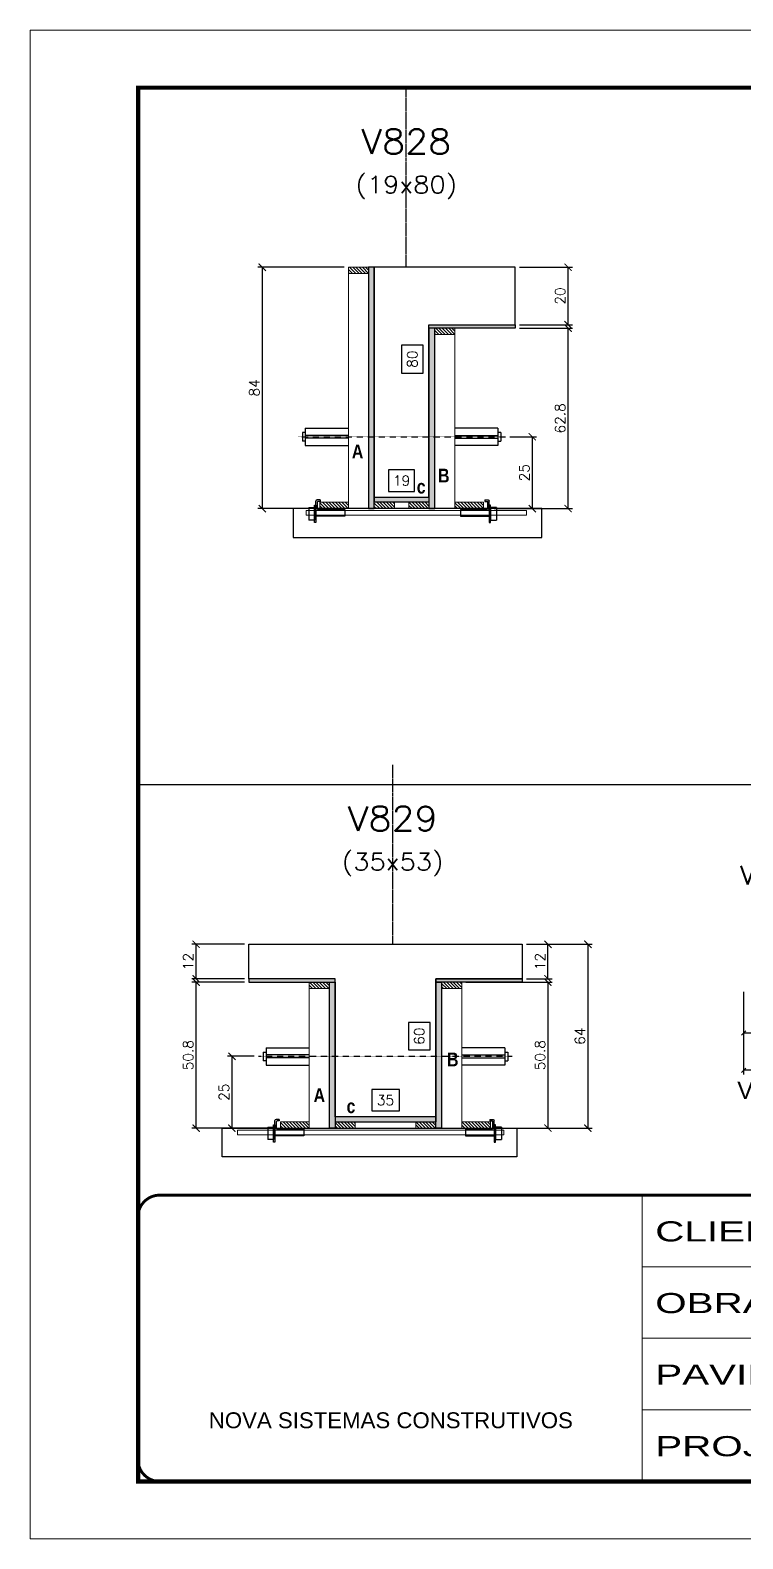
# Model space of a CAD drawing. Extents: x -20960 to -5926, y -2106 to 21915.
# Drawn here: x -7452 to -6956, y 11677 to 12727 of the extents above; entities that cross this region are included whole.
import ezdxf
from ezdxf.enums import TextEntityAlignment as Align

# ---------------------------------------------------------------- set-up
doc = ezdxf.new("R2010")
doc.units = 0
for name, pattern in [('CONTINUO', [0]), ('DASHED', [0.75, 0.5, -0.25]), ('HIDDEN', [0.375, 0.25, -0.125])]:
    doc.linetypes.add(name, pattern=pattern)
for name, color, linetype in [('5', 5, 'Continuous'), ('barrote', 251, 'Continuous'), ('COTA', 241, 'Continuous'), ('Cota Seção (2x)', 4, 'Continuous'), ('detalhes', 4, 'Continuous'), ('Painéis', 200, 'Continuous'), ('presilha', 1, 'Continuous'), ('TENSOR', 3, 'Continuous'), ('Texto de Titulo', 7, 'Continuous'), ('Texto Qtd Sarr', 242, 'Continuous')]:
    doc.layers.add(name, color=color, linetype=linetype)
for name, color, linetype, lineweight in [('CONCRETO', 251, 'Continuous', 25), ('Folhas', 255, 'Continuous', 9), ('Hachura', 251, 'Continuous', 9), ('Madeira', 126, 'Continuous', 18), ('SARRAFO DE PRESSAO', 251, 'DASHED', 9), ('SCO-___-LAJ', 2, 'Continuous', 0), ('Texto Seção', 7, 'Continuous', 15)]:
    doc.layers.add(name, color=color, linetype=linetype, lineweight=lineweight)
doc.styles.add('ARIAL', font='arial.ttf')
doc.styles.add('COTA TECNICA', font='techl___.ttf', dxfattribs={"height": 10})
doc.styles.add('REGUA-120', font='ROMANS.shx', dxfattribs={"height": 15})
doc.styles.add('Romans', font='romans.shx')
doc.styles.get("Standard").update_dxf_attribs({"font": 'arial.ttf'})
doc.styles.add('TECNICA', font='techb___.ttf', dxfattribs={"height": 10})
doc.styles.add('Tecnologia', font='')
doc.styles.get('Tecnologia').set_extended_font_data('Forgotten Futurist')
doc.dimstyles.new('Cota Seção (2x)', dxfattribs={"dimtxt": 7, "dimasz": 5, "dimexe": 3, "dimexo": 3, "dimgap": 2, "dimtad": 3, "dimdec": 1, "dimlfac": 0.5, "dimzin": 12, "dimdsep": 46, "dimtxsty": 'Romans', "dimblk": 'ARCHTICK', "dimcen": 0, "dimclrd": 4, "dimclre": 4, "dimclrt": 1, "dimadec": 1, "dimazin": 3, "dimtfac": 1, "dimtdec": 1, "dimtmove": 0, "dimatfit": 3, "dimldrblk": 'OBLIQUE', "dimfxl": 1, "dimtolj": 1, "dimtzin": 12, "dimarcsym": 0})
doc.dimstyles.new('Cota Seção interna', dxfattribs={"dimtxt": 7, "dimasz": 6, "dimexe": 0.18, "dimexo": 2, "dimgap": -4, "dimtad": 3, "dimdec": 1, "dimlfac": 0.5, "dimzin": 12, "dimdsep": 46, "dimtxsty": 'Romans', "dimblk": 'ARCHTICK', "dimcen": 0.09, "dimse1": 1, "dimse2": 1, "dimsd1": 1, "dimsd2": 1, "dimclrd": 180, "dimclre": 5, "dimclrt": 1, "dimadec": 0, "dimazin": 3, "dimtfac": 1, "dimtdec": 1, "dimtofl": 0, "dimtmove": 0, "dimatfit": 3, "dimldrblk": 'ARCHTICK', "dimfxl": 1, "dimtolj": 1, "dimtzin": 0, "dimarcsym": 0})
doc.dimstyles.new('PAINEL', dxfattribs={"dimtxt": 10, "dimasz": 3, "dimexe": 3, "dimexo": 3, "dimgap": 3, "dimtad": 1, "dimdec": 1, "dimzin": 12, "dimdsep": 46, "dimtxsty": 'COTA TECNICA', "dimblk1": 'OBLIQUE', "dimblk2": 'OBLIQUE', "dimsah": 1, "dimcen": 0.9, "dimclrd": 4, "dimclre": 4, "dimclrt": 240, "dimadec": 1, "dimazin": 3, "dimtfac": 1, "dimtdec": 1, "dimtmove": 0, "dimatfit": 3, "dimfxl": 1, "dimtolj": 1, "dimtzin": 12, "dimarcsym": 0})

# ---------------------------------------------------------------- blocks, each defined once
blk = doc.blocks.new('9999999999')
at = {"color": 30, "linetype": 'CONTINUO'}
for p, q in [((98564.6, 34230.2), (98564.6, 34429.4)), ((98564.6, 34379.6), (99584, 34379.6)), ((98564.6, 34329.8), (99488, 34329.8)), ((98564.6, 34280), (99488, 34280))]:
    blk.add_line(p, q, dxfattribs=at)
at = {"color": 30, "linetype": 'CONTINUO', "const_width": 2}
blk.add_lwpolyline([(99584, 34230.2), (99584, 34414.4, 0.414214), (99569, 34429.4), (98229, 34429.4, 0.414214), (98214, 34414.4), (98214, 34245.2, 0.414214), (98229, 34230.2), (99584, 34230.2)], format="xyb", dxfattribs=at)
at = {"layer": 'Folhas'}
blk.add_lwpolyline([(98139, 34190.2), (99624, 34190.2), (99624, 35240.2), (98139, 35240.2)], close=True, dxfattribs=at)
at = {"layer": 'Folhas', "color": 30, "const_width": 3}
blk.add_lwpolyline([(98214, 34230.2), (99584, 34230.2), (99584, 35200.2), (98214, 35200.2)], close=True, dxfattribs=at)
at = {"color": 7, "linetype": 'Continuous', "ltscale": 5, "style": 'ARIAL'}
blk.add_text('NOVA SISTEMAS CONSTRUTIVOS', height=11.059, dxfattribs=at).set_placement((98263.2, 34267.2))
at = {"layer": 'Folhas', "color": 7, "style": 'Tecnologia', "width": 1.5}
for s, p in [('CLIENTE:', (98573.7, 34397.2)), ('OBRA:', (98573.7, 34347.3)), ('PAVIMENTO:', (98573.7, 34297.5)), ('PROJETO:', (98573.7, 34247.7))]:
    blk.add_text(s, height=14, dxfattribs=at).set_placement(p)
blk = doc.blocks.new('titulo1')
at = {"layer": 'Defpoints', "color": 252, "linetype": 'HIDDEN', "ltscale": 2}
blk.add_line((0, 0), (0, 125), dxfattribs=at)
at = {"layer": 'Defpoints', "style": 'Romans', "oblique": 15}
blk.add_attdef('FOLHA', text='', height=10, dxfattribs=at).set_placement((0, 15.6), align=Align.MIDDLE_CENTER)
at = {"layer": 'Texto Qtd Sarr', "color": 3, "style": 'Romans', "oblique": 15}
for tag, height, p in [('TITULO', 17, (0, 71.4)), ('SEÇÃO', 12, (0, 41.5))]:
    blk.add_attdef(tag, text='', height=height, dxfattribs=at).set_placement(p, align=Align.MIDDLE_CENTER)
blk = doc.blocks.new('_ArchTick')
at = {"color": 0, "linetype": 'ByBlock', "const_width": 0.15}
blk.add_lwpolyline([(-0.5, -0.5), (0.5, 0.5)], dxfattribs=at)
blk = doc.blocks.new('*D1287')
at = {"layer": 'COTA', "color": 4, "lineweight": -2, "transparency": 16777216}
for p, q in [((-7111.7, 12519.4), (-7074.9, 12519.4)), ((-7077.9, 12393.8), (-7077.9, 12519.4)), ((-7129.3, 12393.8), (-7074.9, 12393.8))]:
    blk.add_line(p, q, dxfattribs=at)
at = {"layer": 'Defpoints', "color": 0, "transparency": 16777216}
for p in [(-7114.7, 12519.4), (-7077.9, 12519.4), (-7132.3, 12393.8)]:
    blk.add_point(p, dxfattribs=at)
at = {"layer": 'COTA', "color": 4, "lineweight": -2, "transparency": 16777216, "xscale": 5, "yscale": 5, "zscale": 5}
for p, rotation in [((-7077.9, 12519.4), 90), ((-7077.9, 12393.8), 270)]:
    blk.add_blockref('_ArchTick', p, dxfattribs=dict(at, rotation=rotation))
at = {"layer": 'COTA', "color": 1, "transparency": 16777216, "insert": (-7083.4, 12456.6), "char_height": 7, "attachment_point": 5, "rotation": 90, "style": 'Romans'}
blk.add_mtext('\\A1;62.8', dxfattribs=at)
blk = doc.blocks.new('_Oblique')
at = {"color": 0, "linetype": 'ByBlock', "lineweight": -2}
blk.add_line((-0.5, -0.5), (0.5, 0.5), dxfattribs=at)
blk = doc.blocks.new('*D1288')
at = {"layer": 'COTA', "color": 4, "lineweight": -2, "transparency": 16777216}
for p, q in [((-7111.7, 12561.8), (-7074.9, 12561.8)), ((-7077.9, 12521.8), (-7077.9, 12561.8)), ((-7111.7, 12521.8), (-7074.9, 12521.8))]:
    blk.add_line(p, q, dxfattribs=at)
at = {"layer": 'Defpoints', "color": 0, "transparency": 16777216}
for p in [(-7114.7, 12561.8), (-7077.9, 12561.8), (-7114.7, 12521.8)]:
    blk.add_point(p, dxfattribs=at)
at = {"layer": 'COTA', "color": 4, "lineweight": -2, "transparency": 16777216, "xscale": 5, "yscale": 5, "zscale": 5}
for p, rotation in [((-7077.9, 12561.8), 90), ((-7077.9, 12521.8), 270)]:
    blk.add_blockref('_ArchTick', p, dxfattribs=dict(at, rotation=rotation))
at = {"layer": 'COTA', "color": 1, "transparency": 16777216, "insert": (-7083.4, 12541.8), "char_height": 7, "attachment_point": 5, "rotation": 90, "style": 'Romans'}
blk.add_mtext('\\A1;20', dxfattribs=at)
blk = doc.blocks.new('*D1289')
at = {"layer": 'Cota Seção (2x)', "color": 180, "lineweight": -2, "transparency": 16777216}
for p, q in [((-7178.7, 12507.5), (-7193.7, 12507.5)), ((-7193.7, 12507.5), (-7193.7, 12488.1)), ((-7178.7, 12488.1), (-7178.7, 12507.5)), ((-7193.7, 12488.1), (-7178.7, 12488.1))]:
    blk.add_line(p, q, dxfattribs=at)
at = {"layer": 'Defpoints', "color": 0, "transparency": 16777216}
for p in [(-7174.7, 12561.8), (-7174.7, 12561.8), (-7174.7, 12401.8)]:
    blk.add_point(p, dxfattribs=at)
at = {"layer": 'Cota Seção (2x)', "color": 1, "transparency": 16777216, "insert": (-7186.2, 12497.8), "char_height": 7, "attachment_point": 5, "rotation": 90, "style": 'Romans'}
blk.add_mtext('\\A1;80', dxfattribs=at)
blk = doc.blocks.new('PRESILHA METÁLICA 1')
at = {"layer": 'presilha'}
for p, q in [((7.5, 10.6), (7.5, 19.9)), ((12, 21), (8.6, 21)), ((9, 11.6), (9, 18.9)), ((12, 19.5), (9.6, 19.5)), ((12, 21), (12, 19.5)), ((0, 13), (6, 13)), ((0, 13), (0, 0)), ((6, 0), (0, 0)), ((6, 15.5), (7.5, 15.5)), ((6, -2.5), (6, 15.5)), ((6, 13), (6, 0)), ((7.5, 15.5), (7.5, -2.5)), ((37.5, 4.1), (7.5, 4.1)), ((37.5, 11), (9.6, 11)), ((37.5, 11), (37.5, 4.1)), ((7.5, -2.5), (6, -2.5))]:
    blk.add_line(p, q, dxfattribs=at)
for centre, radius, start, end in [((8.6, 19.9), 1.14, 90, 180), ((9.6, 18.9), 0.57, 90, 180), ((9.6, 11.6), 0.57, 180, 270)]:
    blk.add_arc(centre, radius, start, end, dxfattribs=at)
blk = doc.blocks.new('*D1290')
at = {"layer": 'Cota Seção (2x)', "color": 180, "lineweight": -2, "transparency": 16777216}
for p, q in [((-7184.7, 12420.8), (-7202.7, 12420.8)), ((-7202.7, 12420.8), (-7202.7, 12405.8)), ((-7184.7, 12405.8), (-7184.7, 12420.8)), ((-7202.7, 12405.8), (-7184.7, 12405.8))]:
    blk.add_line(p, q, dxfattribs=at)
at = {"layer": 'Defpoints', "color": 0, "transparency": 16777216}
for p in [(-7174.7, 12401.8), (-7212.7, 12393.8), (-7174.7, 12393.8)]:
    blk.add_point(p, dxfattribs=at)
at = {"layer": 'Cota Seção (2x)', "color": 1, "transparency": 16777216, "insert": (-7193.7, 12413.3), "char_height": 7, "attachment_point": 5, "style": 'Romans'}
blk.add_mtext('\\A1;19', dxfattribs=at)
blk = doc.blocks.new('*D1291')
at = {"layer": 'COTA', "color": 4, "lineweight": -2, "transparency": 16777216}
for p, q in [((-7233.7, 12561.8), (-7293.6, 12561.8)), ((-7290.6, 12561.8), (-7290.6, 12393.8)), ((-7233.7, 12393.8), (-7293.6, 12393.8))]:
    blk.add_line(p, q, dxfattribs=at)
at = {"layer": 'Defpoints', "color": 0, "transparency": 16777216}
for p in [(-7230.7, 12561.8), (-7290.6, 12393.8), (-7230.7, 12393.8)]:
    blk.add_point(p, dxfattribs=at)
at = {"layer": 'COTA', "color": 4, "lineweight": -2, "transparency": 16777216, "xscale": 5, "yscale": 5, "zscale": 5}
for p, rotation in [((-7290.6, 12561.8), 90), ((-7290.6, 12393.8), 270)]:
    blk.add_blockref('_ArchTick', p, dxfattribs=dict(at, rotation=rotation))
at = {"layer": 'COTA', "color": 1, "transparency": 16777216, "insert": (-7296.1, 12477.8), "char_height": 7, "attachment_point": 5, "rotation": 90, "style": 'Romans'}
blk.add_mtext('\\A1;84', dxfattribs=at)
blk = doc.blocks.new('*D1292')
at = {"layer": 'COTA', "color": 4, "lineweight": -2, "transparency": 16777216}
for p, q in [((-7118.4, 12443.8), (-7099.8, 12443.8)), ((-7102.8, 12443.8), (-7102.8, 12393.8)), ((-7118.4, 12393.8), (-7099.8, 12393.8))]:
    blk.add_line(p, q, dxfattribs=at)
at = {"layer": 'Defpoints', "color": 0, "transparency": 16777216}
for p in [(-7121.4, 12443.8), (-7121.4, 12393.8), (-7102.8, 12393.8)]:
    blk.add_point(p, dxfattribs=at)
at = {"layer": 'COTA', "color": 4, "lineweight": -2, "transparency": 16777216, "xscale": 5, "yscale": 5, "zscale": 5}
for p, rotation in [((-7102.8, 12443.8), 90), ((-7102.8, 12393.8), 270)]:
    blk.add_blockref('_ArchTick', p, dxfattribs=dict(at, rotation=rotation))
at = {"layer": 'COTA', "color": 1, "transparency": 16777216, "insert": (-7108.3, 12418.8), "char_height": 7, "attachment_point": 5, "rotation": 90, "style": 'Romans'}
blk.add_mtext('\\A1;25', dxfattribs=at)
blk = doc.blocks.new('*D1294')
at = {"layer": 'COTA', "color": 4, "lineweight": -2, "transparency": 16777216}
for p, q in [((-7302.9, 12064.2), (-7339.6, 12064.2)), ((-7336.6, 11962.6), (-7336.6, 12064.2)), ((-7285.3, 11962.6), (-7339.6, 11962.6))]:
    blk.add_line(p, q, dxfattribs=at)
at = {"layer": 'Defpoints', "color": 0, "transparency": 16777216}
for p in [(-7336.6, 12064.2), (-7299.9, 12064.2), (-7282.3, 11962.6)]:
    blk.add_point(p, dxfattribs=at)
at = {"layer": 'COTA', "color": 4, "lineweight": -2, "transparency": 16777216, "xscale": 5, "yscale": 5, "zscale": 5}
for p, rotation in [((-7336.6, 12064.2), 90), ((-7336.6, 11962.6), 270)]:
    blk.add_blockref('_ArchTick', p, dxfattribs=dict(at, rotation=rotation))
at = {"layer": 'COTA', "color": 1, "transparency": 16777216, "insert": (-7342.1, 12013.4), "char_height": 7, "attachment_point": 5, "rotation": 90, "style": 'Romans'}
blk.add_mtext('\\A1;50.8', dxfattribs=at)
blk = doc.blocks.new('*D1295')
at = {"layer": 'COTA', "color": 4, "lineweight": -2, "transparency": 16777216}
for p, q in [((-7302.9, 12090.6), (-7339.6, 12090.6)), ((-7336.6, 12066.6), (-7336.6, 12090.6)), ((-7302.9, 12066.6), (-7339.6, 12066.6))]:
    blk.add_line(p, q, dxfattribs=at)
at = {"layer": 'Defpoints', "color": 0, "transparency": 16777216}
for p in [(-7336.6, 12090.6), (-7299.9, 12090.6), (-7299.9, 12066.6)]:
    blk.add_point(p, dxfattribs=at)
at = {"layer": 'COTA', "color": 4, "lineweight": -2, "transparency": 16777216, "xscale": 5, "yscale": 5, "zscale": 5}
for p, rotation in [((-7336.6, 12090.6), 90), ((-7336.6, 12066.6), 270)]:
    blk.add_blockref('_ArchTick', p, dxfattribs=dict(at, rotation=rotation))
at = {"layer": 'COTA', "color": 1, "transparency": 16777216, "insert": (-7342.1, 12078.6), "char_height": 7, "attachment_point": 5, "rotation": 90, "style": 'Romans'}
blk.add_mtext('\\A1;12', dxfattribs=at)
blk = doc.blocks.new('*D1296')
at = {"layer": 'Cota Seção (2x)', "color": 180, "lineweight": -2, "transparency": 16777216}
for p, q in [((-7173.9, 12036.1), (-7188.9, 12036.1)), ((-7188.9, 12036.1), (-7188.9, 12017.1)), ((-7173.9, 12017.1), (-7173.9, 12036.1)), ((-7188.9, 12017.1), (-7173.9, 12017.1))]:
    blk.add_line(p, q, dxfattribs=at)
at = {"layer": 'Defpoints', "color": 0, "transparency": 16777216}
for p in [(-7239.9, 12090.6), (-7169.9, 12090.6), (-7239.9, 11970.6)]:
    blk.add_point(p, dxfattribs=at)
at = {"layer": 'Cota Seção (2x)', "color": 1, "transparency": 16777216, "insert": (-7181.4, 12026.6), "char_height": 7, "attachment_point": 5, "rotation": 90, "style": 'Romans'}
blk.add_mtext('\\A1;60', dxfattribs=at)
blk = doc.blocks.new('*D1297')
at = {"layer": 'Cota Seção (2x)', "color": 180, "lineweight": -2, "transparency": 16777216}
for p, q in [((-7195.2, 11989.6), (-7214.5, 11989.6)), ((-7214.5, 11989.6), (-7214.5, 11974.6)), ((-7195.2, 11974.6), (-7195.2, 11989.6)), ((-7214.5, 11974.6), (-7195.2, 11974.6))]:
    blk.add_line(p, q, dxfattribs=at)
at = {"layer": 'Defpoints', "color": 0, "transparency": 16777216}
for p in [(-7239.9, 11970.6), (-7239.9, 11962.6), (-7169.9, 11962.6)]:
    blk.add_point(p, dxfattribs=at)
at = {"layer": 'Cota Seção (2x)', "color": 1, "transparency": 16777216, "insert": (-7204.9, 11982.1), "char_height": 7, "attachment_point": 5, "style": 'Romans'}
blk.add_mtext('\\A1;35', dxfattribs=at)
blk = doc.blocks.new('*D1298')
at = {"layer": 'COTA', "color": 4, "lineweight": -2, "transparency": 16777216}
for p, q in [((-7148.9, 12064.2), (-7088.9, 12064.2)), ((-7091.9, 12064.2), (-7091.9, 11962.6)), ((-7148.9, 11962.6), (-7088.9, 11962.6))]:
    blk.add_line(p, q, dxfattribs=at)
at = {"layer": 'Defpoints', "color": 0, "transparency": 16777216}
for p in [(-7151.9, 12064.2), (-7151.9, 11962.6), (-7091.9, 11962.6)]:
    blk.add_point(p, dxfattribs=at)
at = {"layer": 'COTA', "color": 4, "lineweight": -2, "transparency": 16777216, "xscale": 5, "yscale": 5, "zscale": 5}
for p, rotation in [((-7091.9, 12064.2), 90), ((-7091.9, 11962.6), 270)]:
    blk.add_blockref('_ArchTick', p, dxfattribs=dict(at, rotation=rotation))
at = {"layer": 'COTA', "color": 1, "transparency": 16777216, "insert": (-7097.4, 12013.4), "char_height": 7, "attachment_point": 5, "rotation": 90, "style": 'Romans'}
blk.add_mtext('\\A1;50.8', dxfattribs=at)
blk = doc.blocks.new('*D1299')
at = {"layer": 'COTA', "color": 4, "lineweight": -2, "transparency": 16777216}
for p, q in [((-7296.2, 12012.6), (-7314.7, 12012.6)), ((-7311.7, 12012.6), (-7311.7, 11962.6)), ((-7296.2, 11962.6), (-7314.7, 11962.6))]:
    blk.add_line(p, q, dxfattribs=at)
at = {"layer": 'Defpoints', "color": 0, "transparency": 16777216}
for p in [(-7293.2, 12012.6), (-7311.7, 11962.6), (-7293.2, 11962.6)]:
    blk.add_point(p, dxfattribs=at)
at = {"layer": 'COTA', "color": 4, "lineweight": -2, "transparency": 16777216, "xscale": 5, "yscale": 5, "zscale": 5}
for p, rotation in [((-7311.7, 12012.6), 90), ((-7311.7, 11962.6), 270)]:
    blk.add_blockref('_ArchTick', p, dxfattribs=dict(at, rotation=rotation))
at = {"layer": 'COTA', "color": 1, "transparency": 16777216, "insert": (-7317.2, 11987.6), "char_height": 7, "attachment_point": 5, "rotation": 90, "style": 'Romans'}
blk.add_mtext('\\A1;25', dxfattribs=at)
blk = doc.blocks.new('*D1333')
at = {"layer": 'COTA', "color": 4, "lineweight": -2, "transparency": 16777216}
for p, q in [((-7106.9, 12090.6), (-7088.9, 12090.6)), ((-7091.9, 12066.6), (-7091.9, 12090.6)), ((-7106.9, 12066.6), (-7088.9, 12066.6))]:
    blk.add_line(p, q, dxfattribs=at)
at = {"layer": 'Defpoints', "color": 0, "transparency": 16777216}
for p in [(-7109.9, 12090.6), (-7091.9, 12090.6), (-7109.9, 12066.6)]:
    blk.add_point(p, dxfattribs=at)
at = {"layer": 'COTA', "color": 4, "lineweight": -2, "transparency": 16777216, "xscale": 5, "yscale": 5, "zscale": 5}
for p, rotation in [((-7091.9, 12090.6), 90), ((-7091.9, 12066.6), 270)]:
    blk.add_blockref('_ArchTick', p, dxfattribs=dict(at, rotation=rotation))
at = {"layer": 'COTA', "color": 1, "transparency": 16777216, "insert": (-7097.4, 12078.6), "char_height": 7, "attachment_point": 5, "rotation": 90, "style": 'Romans'}
blk.add_mtext('\\A1;12', dxfattribs=at)
blk = doc.blocks.new('*D1334')
at = {"layer": 'COTA', "color": 4, "lineweight": -2, "ltscale": 25, "transparency": 16777216}
for p, q in [((-6955.8, 12057.5), (-6955.8, 11999.9)), ((-6666.8, 12057.5), (-6666.8, 11999.9)), ((-6666.8, 12002.9), (-6955.8, 12002.9))]:
    blk.add_line(p, q, dxfattribs=at)
at = {"layer": 'Defpoints', "color": 0, "ltscale": 25, "transparency": 16777216}
for p in [(-6955.8, 12060.5), (-6666.8, 12060.5), (-6955.8, 12002.9)]:
    blk.add_point(p, dxfattribs=at)
at = {"layer": 'COTA', "color": 4, "lineweight": -2, "ltscale": 25, "transparency": 16777216, "xscale": 3, "yscale": 3, "zscale": 3, "rotation": 180}
blk.add_blockref('_Oblique', (-6955.8, 12002.9), dxfattribs=at)
at = {"layer": 'COTA', "color": 4, "lineweight": -2, "ltscale": 25, "transparency": 16777216, "xscale": 3, "yscale": 3, "zscale": 3}
blk.add_blockref('_Oblique', (-6666.8, 12002.9), dxfattribs=at)
at = {"layer": 'COTA', "color": 240, "ltscale": 25, "transparency": 16777216, "insert": (-6811.3, 12011), "char_height": 10, "attachment_point": 5, "style": 'COTA TECNICA'}
blk.add_mtext('\\A1;289', dxfattribs=at)
blk = doc.blocks.new('*D1300')
at = {"layer": 'COTA', "color": 4, "lineweight": -2, "ltscale": 25, "transparency": 16777216}
for p, q in [((-6955.8, 12057.5), (-6955.8, 12025.9)), ((-6711.8, 12057.5), (-6711.8, 12025.9)), ((-6955.8, 12028.9), (-6711.8, 12028.9))]:
    blk.add_line(p, q, dxfattribs=at)
at = {"layer": 'Defpoints', "color": 0, "ltscale": 25, "transparency": 16777216}
for p in [(-6955.8, 12060.5), (-6711.8, 12060.5), (-6711.8, 12028.9)]:
    blk.add_point(p, dxfattribs=at)
at = {"layer": 'COTA', "color": 4, "lineweight": -2, "ltscale": 25, "transparency": 16777216, "xscale": 3, "yscale": 3, "zscale": 3, "rotation": 180}
blk.add_blockref('_Oblique', (-6955.8, 12028.9), dxfattribs=at)
at = {"layer": 'COTA', "color": 4, "lineweight": -2, "ltscale": 25, "transparency": 16777216, "xscale": 3, "yscale": 3, "zscale": 3}
blk.add_blockref('_Oblique', (-6711.8, 12028.9), dxfattribs=at)
at = {"layer": 'COTA', "color": 240, "ltscale": 25, "transparency": 16777216, "insert": (-6833.8, 12037), "char_height": 10, "attachment_point": 5, "style": 'COTA TECNICA'}
blk.add_mtext('\\A1;244', dxfattribs=at)
blk = doc.blocks.new('*D1302')
at = {"layer": 'COTA', "color": 4, "lineweight": -2, "transparency": 16777216}
for p, q in [((-7106.9, 12090.6), (-7061.1, 12090.6)), ((-7064.1, 12090.6), (-7064.1, 11962.6)), ((-7110.5, 11962.6), (-7061.1, 11962.6))]:
    blk.add_line(p, q, dxfattribs=at)
at = {"layer": 'Defpoints', "color": 0, "transparency": 16777216}
for p in [(-7109.9, 12090.6), (-7113.5, 11962.6), (-7064.1, 11962.6)]:
    blk.add_point(p, dxfattribs=at)
at = {"layer": 'COTA', "color": 4, "lineweight": -2, "transparency": 16777216, "xscale": 5, "yscale": 5, "zscale": 5}
for p, rotation in [((-7064.1, 12090.6), 90), ((-7064.1, 11962.6), 270)]:
    blk.add_blockref('_ArchTick', p, dxfattribs=dict(at, rotation=rotation))
at = {"layer": 'COTA', "color": 1, "transparency": 16777216, "insert": (-7069.6, 12026.6), "char_height": 7, "attachment_point": 5, "rotation": 90, "style": 'Romans'}
blk.add_mtext('\\A1;64', dxfattribs=at)

msp = doc.modelspace()

# ---------------------------------------------------------------- hatches: boundary and pattern name
at = {"layer": 'Hachura'}
h = msp.add_hatch(dxfattribs=at)
h.set_pattern_fill('ANSI31', color=256, scale=0.5, angle=270, style=0)
h.set_pattern_definition([(315, (15659.4011, 4254.1464), (1.12253202, 1.12253202), [])])
h.paths.add_polyline_path([(-7230.66, 12557.39), (-7230.66, 12561.79), (-7216.66, 12561.79), (-7216.66, 12557.39)])
h = msp.add_hatch(color=256, dxfattribs=at)
h.dxf.hatch_style = 1
h.paths.add_polyline_path([(-7212.66, 12561.79), (-7216.66, 12561.79), (-7216.66, 12393.79), (-7212.66, 12393.79)])
h = msp.add_hatch(color=256, dxfattribs=at)
h.dxf.hatch_style = 1
h.paths.add_polyline_path([(-7174.66, 12519.39), (-7174.66, 12521.79), (-7114.66, 12521.79), (-7114.66, 12519.39)])
h = msp.add_hatch(color=256, dxfattribs=at)
h.dxf.hatch_style = 1
h.paths.add_polyline_path([(-7170.66, 12519.39), (-7174.66, 12519.39), (-7174.66, 12393.79), (-7170.66, 12393.79)])
h = msp.add_hatch(dxfattribs=at)
h.set_pattern_fill('ANSI31', color=256, scale=0.5, angle=270, style=0)
h.set_pattern_definition([(315, (15719.4011, 4211.7464), (1.12253202, 1.12253202), [])])
h.paths.add_polyline_path([(-7170.66, 12514.99), (-7170.66, 12519.39), (-7156.66, 12519.39), (-7156.66, 12514.99)])
h = msp.add_hatch(color=256, dxfattribs=at)
h.dxf.hatch_style = 1
h.paths.add_polyline_path([(-7212.66, 12398.19), (-7212.66, 12401.79), (-7174.66, 12401.79), (-7174.66, 12398.19)])
h = msp.add_hatch(dxfattribs=at)
h.set_pattern_fill('ANSI31', color=256, scale=0.5, angle=270, style=0)
h.set_pattern_definition([(315, (15625.4011, 4164.1464), (1.12253202, 1.12253202), [])])
h.paths.add_polyline_path([(-7230.66, 12393.79), (-7230.66, 12398.19), (-7250.66, 12398.19), (-7250.66, 12393.79)])
h = msp.add_hatch(dxfattribs=at)
h.set_pattern_fill('ANSI31', color=256, scale=0.5, angle=270, style=0)
h.set_pattern_definition([(315, (15728.2032, 4164.1464), (1.12253202, 1.12253202), [])])
h.paths.add_polyline_path([(-7212.66, 12393.79), (-7212.66, 12398.19), (-7198.66, 12398.19), (-7198.66, 12393.79)])
h = msp.add_hatch(dxfattribs=at)
h.set_pattern_fill('ANSI31', color=256, scale=0.5, angle=270, style=0)
h.set_pattern_definition([(315, (15728.2011, 4164.1464), (1.12253202, 1.12253202), [])])
h.paths.add_polyline_path([(-7174.66, 12393.79), (-7174.66, 12398.19), (-7188.66, 12398.19), (-7188.66, 12393.79)])
h = msp.add_hatch(dxfattribs=at)
h.set_pattern_fill('ANSI31', color=256, scale=0.5, angle=270, style=0)
h.set_pattern_definition([(315, (15719.4011, 4164.1464), (1.12253202, 1.12253202), [])])
h.paths.add_polyline_path([(-7136.66, 12393.79), (-7136.66, 12398.19), (-7156.66, 12398.19), (-7156.66, 12393.79)])
h = msp.add_hatch(color=256, dxfattribs=at)
h.dxf.hatch_style = 1
h.paths.add_polyline_path([(-7239.87, 12064.19), (-7239.87, 12066.59), (-7299.87, 12066.59), (-7299.87, 12064.19)])
h = msp.add_hatch(color=256, dxfattribs=at)
h.dxf.hatch_style = 1
h.paths.add_polyline_path([(-7169.87, 12064.19), (-7169.87, 12066.59), (-7109.87, 12066.59), (-7109.87, 12064.19)])
h = msp.add_hatch(dxfattribs=at)
h.set_pattern_fill('ANSI31', color=256, scale=0.5, angle=270, style=0)
h.set_pattern_definition([(315, (15707.9497, 3756.544), (1.12253202, 1.12253202), [])])
h.paths.add_polyline_path([(-7243.87, 12059.79), (-7243.87, 12064.19), (-7257.87, 12064.19), (-7257.87, 12059.79)])
h = msp.add_hatch(color=256, dxfattribs=at)
h.dxf.hatch_style = 1
h.paths.add_polyline_path([(-7243.87, 12064.19), (-7239.87, 12064.19), (-7239.87, 11962.59), (-7243.87, 11962.59)])
h = msp.add_hatch(color=256, dxfattribs=at)
h.dxf.hatch_style = 1
h.paths.add_polyline_path([(-7169.87, 12064.19), (-7165.87, 12064.19), (-7165.87, 11962.59), (-7169.87, 11962.59)])
h = msp.add_hatch(dxfattribs=at)
h.set_pattern_fill('ANSI31', color=256, scale=0.5, angle=270, style=0)
h.set_pattern_definition([(315, (15679.9497, 3756.544), (1.12253202, 1.12253202), [])])
h.paths.add_polyline_path([(-7151.87, 12059.79), (-7151.87, 12064.19), (-7165.87, 12064.19), (-7165.87, 12059.79)])
h = msp.add_hatch(color=256, dxfattribs=at)
h.dxf.hatch_style = 1
h.paths.add_polyline_path([(-7169.87, 11966.99), (-7169.87, 11970.59), (-7239.87, 11970.59), (-7239.87, 11966.99)])
h = msp.add_hatch(dxfattribs=at)
h.set_pattern_fill('ANSI31', color=256, scale=0.5, angle=270, style=0)
h.set_pattern_definition([(315, (15707.9497, 3732.944), (1.12253202, 1.12253202), [])])
h.paths.add_polyline_path([(-7277.87, 11962.59), (-7277.87, 11966.99), (-7257.87, 11966.99), (-7257.87, 11962.59)])
h = msp.add_hatch(dxfattribs=at)
h.set_pattern_fill('ANSI31', color=256, scale=0.5, angle=270, style=0)
h.set_pattern_definition([(315, (15716.7497, 3732.944), (1.12253202, 1.12253202), [])])
h.paths.add_polyline_path([(-7239.87, 11962.59), (-7239.87, 11966.99), (-7225.87, 11966.99), (-7225.87, 11962.59)])
h = msp.add_hatch(dxfattribs=at)
h.set_pattern_fill('ANSI31', color=256, scale=0.5, angle=270, style=0)
h.set_pattern_definition([(315, (15748.7518, 3732.944), (1.12253202, 1.12253202), [])])
h.paths.add_polyline_path([(-7169.87, 11962.59), (-7169.87, 11966.99), (-7183.87, 11966.99), (-7183.87, 11962.59)])
h = msp.add_hatch(dxfattribs=at)
h.set_pattern_fill('ANSI31', color=256, scale=0.5, angle=270, style=0)
h.set_pattern_definition([(315, (15645.9497, 3732.944), (1.12253202, 1.12253202), [])])
h.paths.add_polyline_path([(-7151.87, 11962.59), (-7151.87, 11966.99), (-7131.87, 11966.99), (-7131.87, 11962.59)])

# ---------------------------------------------------------------- linework, layer by layer
at = {"ltscale": 3}
for p, q in [((-7262.66, 12446.76), (-7262.66, 12440.76)), ((-7260.66, 12446.76), (-7262.66, 12446.76)), ((-7260.66, 12449.76), (-7260.66, 12437.76)), ((-7260.66, 12449.76), (-7230.66, 12449.76)), ((-7230.66, 12444.76), (-7260.66, 12444.76)), ((-7230.66, 12442.76), (-7260.66, 12442.76)), ((-7126.66, 12449.76), (-7156.66, 12449.76)), ((-7156.66, 12444.76), (-7126.66, 12444.76)), ((-7156.66, 12442.76), (-7126.66, 12442.76)), ((-7126.66, 12449.76), (-7126.66, 12437.76)), ((-7124.66, 12446.76), (-7126.66, 12446.76)), ((-7124.66, 12446.76), (-7124.66, 12440.76)), ((-7260.66, 12440.76), (-7262.66, 12440.76)), ((-7260.66, 12437.76), (-7230.66, 12437.76)), ((-7126.66, 12437.76), (-7156.66, 12437.76)), ((-7126.66, 12440.76), (-7124.66, 12440.76)), ((-7289.87, 12015.56), (-7289.87, 12009.56)), ((-7289.87, 12015.56), (-7287.87, 12015.56)), ((-7287.87, 12018.56), (-7287.87, 12006.56)), ((-7287.87, 12018.56), (-7257.87, 12018.56)), ((-7257.87, 12013.56), (-7287.87, 12013.56)), ((-7121.87, 12018.56), (-7151.87, 12018.56)), ((-7151.87, 12013.56), (-7121.87, 12013.56)), ((-7121.87, 12018.56), (-7121.87, 12006.56)), ((-7121.87, 12015.56), (-7119.87, 12015.56)), ((-7119.87, 12015.56), (-7119.87, 12009.56)), ((-7287.87, 12009.56), (-7289.87, 12009.56)), ((-7257.87, 12011.56), (-7287.87, 12011.56)), ((-7287.87, 12006.56), (-7257.87, 12006.56)), ((-7151.87, 12011.56), (-7121.87, 12011.56)), ((-7121.87, 12006.56), (-7151.87, 12006.56)), ((-7121.87, 12009.56), (-7119.87, 12009.56))]:
    msp.add_line(p, q, dxfattribs=at)
at = {"layer": 'barrote'}
for points in [[(-7269.02, 12373.79), (-7096.06, 12373.79), (-7096.06, 12393.79), (-7269.02, 12393.79)], [(-7113.5, 11942.59), (-7318.47, 11942.59), (-7318.47, 11962.59), (-7113.5, 11962.59)]]:
    msp.add_lwpolyline(points, close=True, dxfattribs=at)
at = {"layer": 'CONCRETO'}
for points in [[(-7174.66, 12521.79), (-7114.66, 12521.79), (-7114.66, 12561.79), (-7212.66, 12561.79), (-7212.66, 12398.19), (-7212.66, 12398.19), (-7212.66, 12401.79), (-7174.66, 12401.79)], [(-7169.87, 12066.59), (-7169.87, 11966.99), (-7169.87, 11966.99), (-7169.87, 11970.59), (-7239.87, 11970.59), (-7239.87, 12066.59), (-7299.87, 12066.59), (-7299.87, 12090.59), (-7239.87, 12090.59), (-7239.87, 12090.59), (-7169.87, 12090.59), (-7109.87, 12090.59), (-7109.87, 12066.59)]]:
    msp.add_lwpolyline(points, close=True, dxfattribs=at)
at = {"layer": 'COTA', "linetype": 'ByBlock'}
msp.add_line((-7377, 12201.79), (-6007, 12201.79), dxfattribs=at)
at = {"layer": 'Madeira'}
for points in [[(-7230.66, 12557.39), (-7230.66, 12561.79), (-7216.66, 12561.79), (-7216.66, 12557.39)], [(-7230.66, 12561.79), (-7216.66, 12561.79), (-7216.66, 12393.79), (-7230.66, 12393.79)], [(-7170.66, 12514.99), (-7170.66, 12519.39), (-7156.66, 12519.39), (-7156.66, 12514.99)], [(-7170.66, 12519.39), (-7156.66, 12519.39), (-7156.66, 12393.79), (-7170.66, 12393.79)], [(-7230.66, 12393.79), (-7230.66, 12398.19), (-7250.66, 12398.19), (-7250.66, 12393.79)], [(-7212.66, 12393.79), (-7212.66, 12398.19), (-7198.66, 12398.19), (-7198.66, 12393.79)], [(-7174.66, 12393.79), (-7174.66, 12398.19), (-7188.66, 12398.19), (-7188.66, 12393.79)], [(-7136.66, 12393.79), (-7136.66, 12398.19), (-7156.66, 12398.19), (-7156.66, 12393.79)], [(-7243.87, 12059.79), (-7243.87, 12064.19), (-7257.87, 12064.19), (-7257.87, 12059.79)], [(-7243.87, 12064.19), (-7257.87, 12064.19), (-7257.87, 11962.59), (-7243.87, 11962.59)], [(-7151.87, 12059.79), (-7151.87, 12064.19), (-7165.87, 12064.19), (-7165.87, 12059.79)], [(-7151.87, 12064.19), (-7165.87, 12064.19), (-7165.87, 11962.59), (-7151.87, 11962.59)], [(-7277.87, 11962.59), (-7277.87, 11966.99), (-7257.87, 11966.99), (-7257.87, 11962.59)], [(-7239.87, 11962.59), (-7239.87, 11966.99), (-7225.87, 11966.99), (-7225.87, 11962.59)], [(-7169.87, 11962.59), (-7169.87, 11966.99), (-7183.87, 11966.99), (-7183.87, 11962.59)], [(-7151.87, 11962.59), (-7151.87, 11966.99), (-7131.87, 11966.99), (-7131.87, 11962.59)]]:
    msp.add_lwpolyline(points, close=True, dxfattribs=at)
at = {"layer": 'Painéis'}
for points in [[(-7212.66, 12561.79), (-7216.66, 12561.79), (-7216.66, 12393.79), (-7212.66, 12393.79)], [(-7174.66, 12519.39), (-7174.66, 12521.79), (-7114.66, 12521.79), (-7114.66, 12519.39)], [(-7170.66, 12519.39), (-7174.66, 12519.39), (-7174.66, 12393.79), (-7170.66, 12393.79)], [(-7212.66, 12398.19), (-7212.66, 12401.79), (-7174.66, 12401.79), (-7174.66, 12398.19)], [(-7239.87, 12064.19), (-7239.87, 12066.59), (-7299.87, 12066.59), (-7299.87, 12064.19)], [(-7169.87, 12064.19), (-7169.87, 12066.59), (-7109.87, 12066.59), (-7109.87, 12064.19)], [(-7243.87, 12064.19), (-7239.87, 12064.19), (-7239.87, 11962.59), (-7243.87, 11962.59)], [(-7169.87, 12064.19), (-7165.87, 12064.19), (-7165.87, 11962.59), (-7169.87, 11962.59)], [(-7169.87, 11966.99), (-7169.87, 11970.59), (-7239.87, 11970.59), (-7239.87, 11966.99)]]:
    msp.add_lwpolyline(points, close=True, dxfattribs=at)
at = {"layer": 'SCO-___-LAJ', "color": 1}
for points in [[(-7260.02, 12392.46), (-7106.72, 12392.46), (-7106.72, 12389.26), (-7260.02, 12389.26)], [(-7122.51, 11961.25), (-7307.81, 11961.25), (-7307.81, 11958.05), (-7122.51, 11958.05)]]:
    msp.add_lwpolyline(points, close=True, dxfattribs=at)
at = {"layer": 'TENSOR', "linetype": 'HIDDEN', "ltscale": 0.5}
for p, q in [((-7265.66, 12443.76), (-7121.36, 12443.76)), ((-7116.87, 12012.56), (-7293.17, 12012.56))]:
    msp.add_line(p, q, dxfattribs=at)

# ---------------------------------------------------------------- block references
at = {"layer": 'presilha', "yscale": 0.6666666666666666, "zscale": 0.6666666666666666}
for p, xscale in [((-7258.24, 12385.82), 0.6666666666666666), ((-7127.79, 12385.82), -0.6666666666666666), ((-7286.74, 11954.62), 0.6666666666666666), ((-7124.29, 11954.62), -0.6666666666666666)]:
    msp.add_blockref('PRESILHA METÁLICA 1', p, dxfattribs=dict(at, xscale=xscale))
at = {"layer": 'SARRAFO DE PRESSAO', "color": 6, "linetype": 'ByBlock'}
msp.add_blockref('9999999999', (-105590.98, -22513.42), dxfattribs=at)
at = {"layer": 'Texto Seção'}
ref = msp.add_blockref('titulo1', (-7190.42, 12561.79), dxfattribs=at)
ref.add_attrib('TITULO', 'V828', dxfattribs={"layer": 'Texto de Titulo', "color": 7, "height": 17, "style": 'Romans', "width": 1.1}).set_placement((-7190.42, 12649.29), align=Align.MIDDLE_CENTER)
ref.add_attrib('SEÇÃO', '(19x80)', dxfattribs={"layer": 'Texto de Titulo', "color": 7, "height": 12, "style": 'Romans', "width": 1.1}).set_placement((-7190.42, 12619.29), align=Align.MIDDLE_CENTER)
ref = msp.add_blockref('titulo1', (-7199.87, 12090.59), dxfattribs=at)
ref.add_attrib('TITULO', 'V829', dxfattribs={"layer": 'Texto de Titulo', "color": 7, "height": 17, "style": 'Romans', "width": 1.1}).set_placement((-7199.87, 12178.09), align=Align.MIDDLE_CENTER)
ref.add_attrib('SEÇÃO', '(35x53)', dxfattribs={"layer": 'Texto de Titulo', "color": 7, "height": 12, "style": 'Romans', "width": 1.1}).set_placement((-7199.87, 12148.09), align=Align.MIDDLE_CENTER)

# ---------------------------------------------------------------- texts
at = {"layer": '5', "linetype": 'Continuous'}
msp.add_text('V801', height=12, rotation=359.99996, dxfattribs=at).set_placement((-6960.22, 11982.92))
at = {"layer": 'detalhes', "style": 'TECNICA'}
for s, p in [('A', (-7228.26, 12428.82)), ('B', (-7168.3, 12411.98)), ('c', (-7183.14, 12404.28)), ('B', (-7162.04, 12005.62)), ('A', (-7254.87, 11980.78)), ('c', (-7231.95, 11973.08))]:
    msp.add_text(s, height=9.6, dxfattribs=at).set_placement(p)
at = {"layer": 'Texto Seção', "style": 'REGUA-120', "width": 1.05}
msp.add_text('V829.A', height=13, dxfattribs=at).set_placement((-6958.42, 12132.09))

# ---------------------------------------------------------------- dimensions: what is measured, and where the dimension line sits
at = {"layer": 'COTA'}
for base, p1, p2, picture, middle in [((-7290.63, 12393.79), (-7230.66, 12561.79), (-7230.66, 12393.79), '*D1291', (-7296.13, 12477.79)), ((-7077.94, 12561.79), (-7114.66, 12521.79), (-7114.66, 12561.79), '*D1288', (-7083.44, 12541.79)), ((-7077.94, 12519.39), (-7132.26, 12393.79), (-7114.66, 12519.39), '*D1287', (-7083.44, 12456.59)), ((-7102.8, 12393.79), (-7121.36, 12443.76), (-7121.36, 12393.79), '*D1292', (-7108.3, 12418.78)), ((-7336.59, 12090.59), (-7299.87, 12066.59), (-7299.87, 12090.59), '*D1295', (-7342.09, 12078.59)), ((-7064.15, 11962.59), (-7109.87, 12090.59), (-7113.5, 11962.59), '*D1302', (-7069.65, 12026.59)), ((-7091.9, 12090.59), (-7109.87, 12066.59), (-7109.87, 12090.59), '*D1333', (-7097.4, 12078.59)), ((-7336.59, 12064.19), (-7282.27, 11962.59), (-7299.87, 12064.19), '*D1294', (-7342.09, 12013.39)), ((-7091.9, 11962.59), (-7151.87, 12064.19), (-7151.87, 11962.59), '*D1298', (-7097.4, 12013.39)), ((-7311.73, 11962.59), (-7293.17, 12012.56), (-7293.17, 11962.59), '*D1299', (-7317.23, 11987.57))]:
    dim = msp.add_linear_dim(base=base, p1=p1, p2=p2, angle=90, dimstyle='Cota Seção (2x)', dxfattribs=at)
    dim.commit()
    dim.dimension.update_dxf_attribs({"geometry": picture, "text_midpoint": middle})
at = {"layer": 'COTA', "ltscale": 25}
for base, p1, p2, picture, middle in [((-6955.76, 12002.91), (-6666.76, 12060.48), (-6955.76, 12060.48), '*D1334', (-6811.26, 12011.01)), ((-6711.76, 12028.89), (-6955.76, 12060.48), (-6711.76, 12060.48), '*D1300', (-6833.76, 12036.97))]:
    dim = msp.add_linear_dim(base=base, p1=p1, p2=p2, dimstyle='PAINEL', dxfattribs=at)
    dim.commit()
    dim.dimension.update_dxf_attribs({"geometry": picture, "text_midpoint": middle})
at = {"layer": 'Cota Seção (2x)'}
for base, p1, p2, picture, middle in [((-7174.66, 12561.79), (-7174.66, 12401.79), (-7174.66, 12561.79), '*D1289', (-7174.66, 12497.79)), ((-7169.87, 12090.59), (-7239.87, 11970.59), (-7239.87, 12090.59), '*D1296', (-7169.87, 12026.56))]:
    dim = msp.add_linear_dim(base=base, p1=p1, p2=p2, angle=90, dimstyle='Cota Seção interna', dxfattribs=at)
    dim.commit()
    dim.dimension.update_dxf_attribs({"geometry": picture, "text_midpoint": middle, "dimtype": 160})
dim = msp.add_linear_dim(base=(-7174.66, 12401.79), p1=(-7212.66, 12393.79), p2=(-7174.66, 12393.79), dimstyle='Cota Seção interna', dxfattribs=at)
dim.commit()
dim.dimension.update_dxf_attribs({"geometry": '*D1290', "text_midpoint": (-7193.66, 12401.79), "dimtype": 160})
dim = msp.add_linear_dim(base=(-7239.87, 11970.59), p1=(-7169.87, 11962.59), p2=(-7239.87, 11962.59), angle=180, dimstyle='Cota Seção interna', dxfattribs=at)
dim.commit()
dim.dimension.update_dxf_attribs({"geometry": '*D1297', "text_midpoint": (-7204.87, 11982.09)})

doc.saveas('drawing.dxf')
